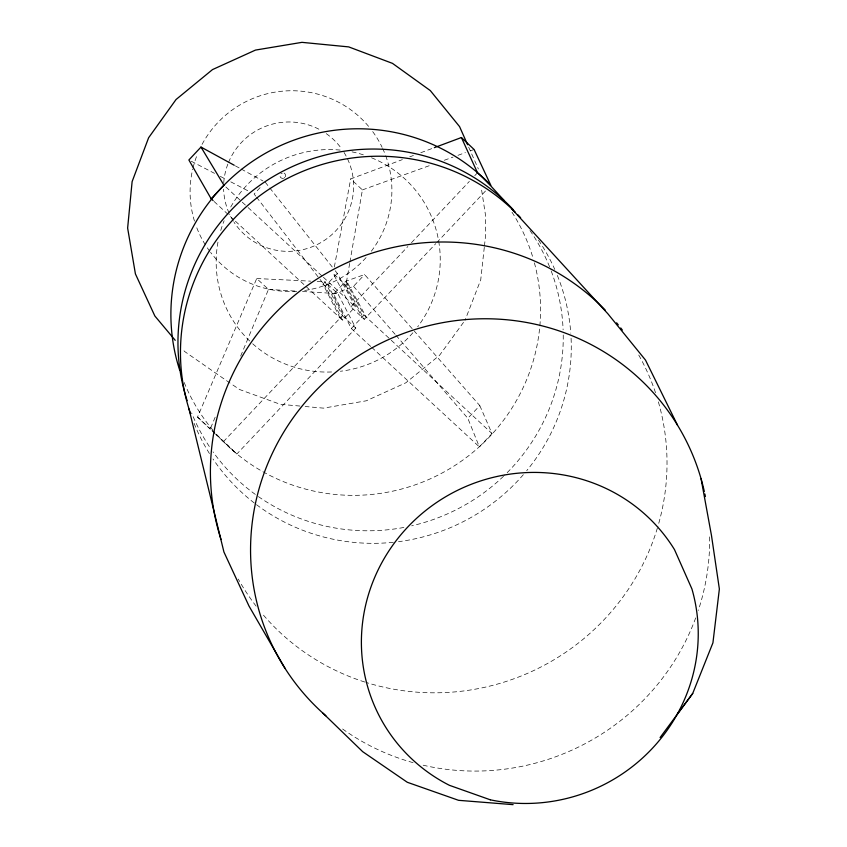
<?xml version="1.0" encoding="UTF-8"?>
<svg xmlns="http://www.w3.org/2000/svg" width="847" height="847" viewBox="0 0 847 847"><rect width="100%" height="100%" fill="white"/><g stroke="black" fill="none" stroke-linecap="round" stroke-linejoin="round"><path stroke-width="0.64" stroke-dasharray="4.24 3.18" d="M484.293 247.292L480.725 279.859L465.056 320.251M484.442 245.99L485.437 236.864L485.426 214.683L481.181 187.24M349.673 263.406L345.872 285.333L364.274 319.319L435.792 243.618M349.896 262.115L362.41 189.908L350.669 178.939L402.346 159.617M334.332 267.027L350.669 178.939M282.199 173.635L280.971 173.677M215.074 433.272L210.331 428.773L215.9 415.443M240.675 356.068L268.488 289.409L256.715 278.536L197.531 417.084L214.778 433.484M463.51 322.379L439.519 355.338L405.851 382.791L366.285 400.8L323.48 408.138L305.164 406.518M260.082 187.642L254.1 194.016L255.72 196.102M340.155 318.038L322.993 284.094L325.1 281.85L337.847 293.665L355.804 328.107L236.874 453.992L215.731 434.395M337.307 273.412L325.259 286.201L342.559 320.251L355.253 306.783L337.307 273.412L334.036 269.261M370.732 346.455L351.336 328.53L333.602 294.068L345.65 281.289L364.602 274.555L413.474 330.161M333.602 294.068L353.527 286.307L364.602 274.555M351.336 328.53L364.03 315.063L345.65 281.289L347.81 283.29L366.306 317.17M347.81 283.29L345.872 285.333L333.136 273.507L350.859 306.879L364.274 319.319M223.396 441.689L342.389 315.677L325.1 281.85L317.212 281.469M350.859 306.879L407.841 246.53M411.462 242.708L469.354 181.396M474.775 175.647L477.496 172.777M436.703 242.655L486.337 190.12M479.804 405.618L492.012 433.548L479.37 446.888L467.819 418.28L479.804 405.618L414.342 331.145M409.726 156.854L413.421 155.477M420.8 152.714L433.103 148.119M362.41 189.908L430.657 165.207M444.304 160.263L452.997 157.119M457.962 155.319L465.405 152.629M470.371 150.83L474.087 149.485M256.715 278.536L310.637 281.151M268.488 289.409L297.286 291.177M302.517 291.506L337.847 293.665M299.923 406.052L280.293 404.315L239.606 389.535L231.051 383.765M191.21 161.205L214.503 173.349M220.326 176.388L226.149 179.426M230.808 181.861L248.277 190.977M235.392 165.874L239.987 168.384M241.13 169.008L262.919 180.919M229.982 383.045L184.572 351.473L182.02 348.424M197.531 417.084L210.331 428.773M225.863 186.975L241.31 201.279M242.284 202.179L247.112 206.647M248.076 207.547L322.432 276.387M323.395 277.276L355.253 306.783M364.03 315.063L492.012 433.548M322.993 284.094L325.259 286.201L318.79 277.816M342.389 315.677L355.804 328.107M214.079 201.48L234.45 220.315M235.413 221.205L342.559 320.251M371.706 347.355L479.37 446.888M216.027 434.172L236.874 453.992M353.527 286.307L395.083 334.29M395.951 335.296L467.819 418.28M265.217 182.179L333.22 268.224M256.525 197.15L317.985 276.778M343.723 283.332L362.008 317.212M327.376 283.957L344.782 317.89M468.687 147.177L478.343 168.955M658.384 401.891A229.452 224.243 -28.1 0 1 657.77 526.792M657.388 528.041A229.452 224.243 -28.1 0 1 366.052 682.428M364.792 682.036A229.452 224.243 -28.1 0 1 261.892 613.302M256.143 606.166A229.452 224.243 -28.1 0 1 238.272 579.073M638.754 355.041A229.452 224.243 -28.1 0 1 655.694 393.23M557.337 275.423A196.144 192.809 -28.1 0 1 570.772 333.146M571.079 338.302A196.144 192.809 -28.1 0 1 526.707 470.699M523.34 474.68A196.144 192.809 -28.1 0 1 398.514 541.688M393.326 542.292A196.144 192.809 -28.1 0 1 255.36 503.817M254.322 503.023A196.144 192.809 -28.1 0 1 212.999 459M209.431 453.516A196.144 192.809 -28.1 0 1 193.677 422.293M538.459 240.125A196.144 192.809 -28.1 0 1 554.785 269.441M551.217 271.029A193.349 190.162 -28.1 0 1 563.107 329.79M563.234 334.978A193.349 190.162 -28.1 0 1 504.473 475.326M503.531 476.247A193.349 190.162 -28.1 0 1 411.663 525.828M403.871 527.448A193.349 190.162 -28.1 0 1 256.387 495.177M255.318 494.404A193.349 190.162 -28.1 0 1 213.02 451.864M209.315 446.496A193.349 190.162 -28.1 0 1 191.613 412.934M529.989 230.522A193.349 190.162 -28.1 0 1 550.751 269.801M534.393 262.835A185.472 182.656 -28.1 0 1 440.736 473.738A185.472 182.656 -28.1 0 1 213.92 431.409M213.063 430.392A185.472 182.656 -28.1 0 1 184.148 382.41M511.99 212.195A185.472 182.656 -28.1 0 1 532.964 257.806M709.659 536.882A230.903 224.794 -28.1 0 1 698.299 610.433M695.683 617.918A230.903 224.794 -28.1 0 1 421.965 764.926M413.05 762.639A230.903 224.794 -28.1 0 1 341.235 727.997M382.664 148.49A101.111 100.168 -28.1 0 1 385.237 154.546M385.703 155.774A101.111 100.168 -28.1 0 1 371.113 251.506M366.063 257.594A101.111 100.168 -28.1 0 1 303.3 290.648M296.746 291.283A101.111 100.168 -28.1 0 1 210.575 252.364M209.781 251.315A101.111 100.168 -28.1 0 1 206.763 247.038M205.355 244.857A101.111 100.168 -28.1 0 1 196.123 226.022M194.461 221.067A101.111 100.168 -28.1 0 1 192.724 169.061M193.031 167.791A101.111 100.168 -28.1 0 1 197.552 153.953M202.052 144.392A101.111 100.168 -28.1 0 1 369.472 127.431M372.701 131.603A101.111 100.168 -28.1 0 1 382.103 147.293M344.03 152.428A65.145 64.563 -28.1 0 1 323.31 241.109A65.145 64.563 -28.1 0 1 234.079 222.295M233.38 221.205A65.145 64.563 -28.1 0 1 229.653 214.365M229.114 213.179A65.145 64.563 -28.1 0 1 223.629 189.209M223.746 182.708A65.145 64.563 -28.1 0 1 228.034 163.63M228.521 162.412A65.145 64.563 -28.1 0 1 319.584 129.559M326.254 133.635A65.145 64.563 -28.1 0 1 341.892 149.188M284.063 173.084A2.827 2.795 -28.1 0 1 285.217 176.875M284.783 177.478A2.827 2.795 -28.1 0 1 284.211 177.944M283.544 178.251A2.827 2.795 -28.1 0 1 279.986 174.937M371.537 157.775A112.355 110.925 -28.1 0 1 438.471 239.945M438.704 241.247A112.355 110.925 -28.1 0 1 417.677 326.826M412.881 332.776A112.355 110.925 -28.1 0 1 340.399 371.261M331.569 371.971A112.355 110.925 -28.1 0 1 252.565 343.67M249.685 340.992A112.355 110.925 -28.1 0 1 218.325 240.273M220.749 230.448A112.355 110.925 -28.1 0 1 224.116 220.76M230.744 206.986A112.355 110.925 -28.1 0 1 341.944 150.268M352.045 151.867A112.355 110.925 -28.1 0 1 364.326 155.139"/><path stroke-width="1.27" d="M660.099 737.546L692.708 693.46L712.93 642.82L719.368 588.993L711.491 535.569L701.094 478.841M677.018 714.593L692.708 693.46M234.248 165.25L200.993 147.071L188.881 159.988L211.168 198.791L213.105 200.591M211.168 198.791L223.936 185.197L200.993 147.071M434.342 147.653L461.403 137.532L474.087 149.485L490.847 185.345L477.496 172.777L461.403 137.532M513.102 804.65L458.587 800.32L407.301 782.279L362.696 751.681L322.972 713.195M483.881 178.378L504.293 200.665M511.514 208.553L607.881 313.782L645.499 360.081L677.494 425.141M175.234 340.314L154.853 315.995L135.414 273.909L127.632 228.076L132.121 181.607L148.627 137.733L176.06 99.501L212.512 69.581L255.487 50.079L301.966 42.35L348.72 46.903L392.5 63.377L430.308 90.587L459.572 126.616L467.618 144.763M285.079 668.452L248.986 606.029L223.936 552.032L188.976 408.889M187.134 400.631A193.349 190.162 -28.1 0 1 274.47 175.837A193.349 190.162 -28.1 0 1 513.504 209.971M179.723 370.266A185.472 182.656 -28.1 0 1 260.696 156.07A185.472 182.656 -28.1 0 1 488.497 182.878M325.883 715.779A230.903 224.794 -28.1 0 1 365.004 351.823A230.903 224.794 -28.1 0 1 704.312 491.44M704.873 493.992A230.903 224.794 -28.1 0 1 705.403 496.554M190.554 413.781A196.144 192.809 -28.1 0 1 273.772 186.202A196.144 192.809 -28.1 0 1 515.23 212.142M517.951 214.905A196.144 192.809 -28.1 0 1 520.63 217.732M221.056 539.539A229.452 224.243 -28.1 0 1 323.289 275.137A229.452 224.243 -28.1 0 1 605.234 310.097M616.616 322.813A229.452 224.243 -28.1 0 1 618.278 324.856M620.735 327.948A229.452 224.243 -28.1 0 1 622.333 330.034M490.318 799.812L449.439 785.328A169.538 164.297 -28.1 0 1 408.402 526.347A169.538 164.297 -28.1 0 1 674.498 549.618L691.914 588.919A169.548 164.307 -28.1 0 1 490.318 799.812"/></g></svg>
